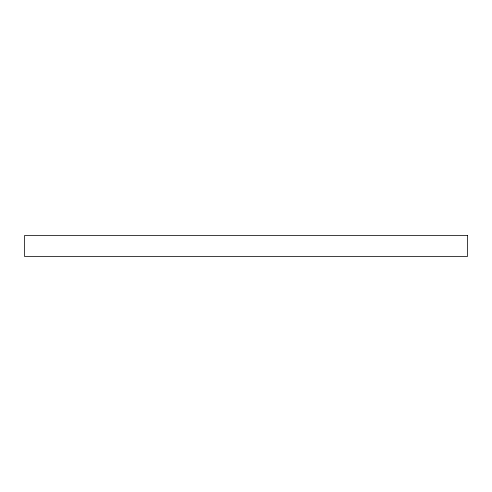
<?xml version="1.0" encoding="UTF-8"?>
<svg xmlns="http://www.w3.org/2000/svg" width="492" height="492" viewBox="0 0 492 492"><rect width="100%" height="100%" fill="white"/><g stroke="black" fill="none" stroke-linecap="round" stroke-linejoin="round"><path stroke-width="0.74" d="M467.4 235.459L24.6 235.459L24.6 256.541L467.4 256.541L467.4 235.459"/></g></svg>
